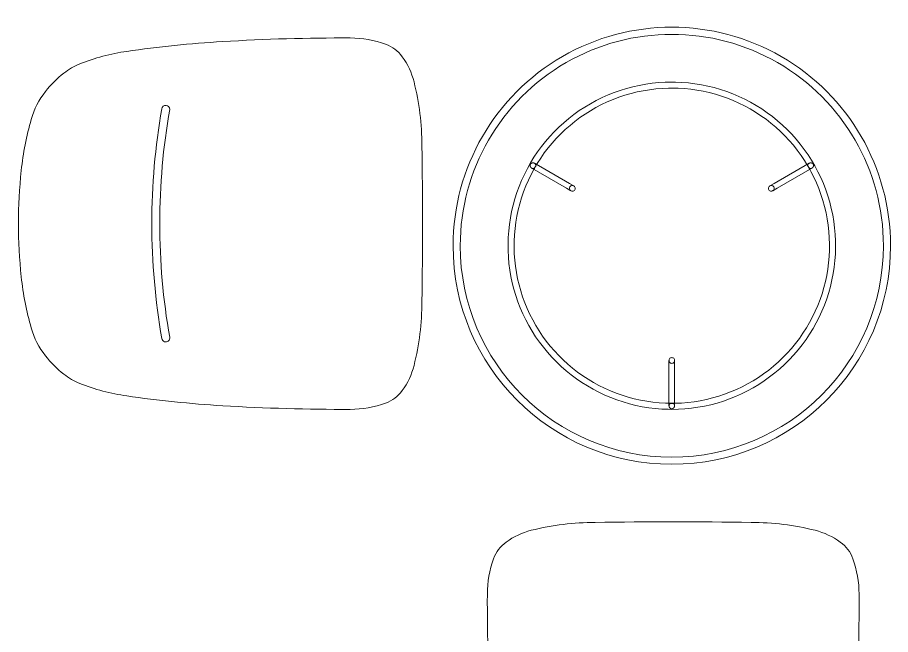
# Model space of a CAD drawing. Header units: inches. Extents: x 1808 to 2428, y 950 to 1857.
# Drawn here: x 2291.4 to 2354.2, y 1335.9 to 1380.4 of the extents above; entities that cross this region are included whole.
import ezdxf

# ---------------------------------------------------------------- set-up
doc = ezdxf.new("R2010")
doc.units = ezdxf.units.IN
doc.header["$MEASUREMENT"] = 0
doc.layers.add('I-FURN', color=30, linetype='Continuous', lineweight=9)

# ---------------------------------------------------------------- blocks, each defined once
blk = doc.blocks.new('HighTower_Breeze_CoffeeTable - HighTower_Breeze_CoffeeTable-V2-MEZZANINE  POWER _ SIGNAL')
at = {"layer": 'I-FURN'}
for p, q in [((5.59, 9.335), (4.139, 6.823)), ((4.491, 6.62), (5.941, 9.132)), ((5.537, 9.164), (5.566, 9.147)), ((5.57, 9.145), (5.614, 9.119)), ((5.618, 9.117), (5.673, 9.085)), ((5.683, 9.079), (5.737, 9.047)), ((5.742, 9.044), (5.785, 9.019)), ((5.789, 9.017), (5.824, 8.996)), ((4.139, 6.823), (3.959, 6.512)), ((4.311, 6.309), (4.491, 6.62)), ((-8.63, -0.549), (-11.531, -0.549)), ((-11.356, -0.678), (-11.355, -0.628)), ((-11.355, -0.624), (-11.354, -0.583)), ((-11.354, -0.578), (-11.354, -0.554)), ((-8.271, -0.549), (-8.63, -0.549)), ((-11.531, -0.956), (-8.63, -0.956)), ((-11.358, -0.752), (-11.356, -0.684)), ((-11.357, -0.822), (-11.358, -0.758)), ((-11.356, -0.877), (-11.357, -0.827)), ((-11.356, -0.922), (-11.356, -0.881)), ((-11.356, -0.951), (-11.356, -0.927)), ((-8.63, -0.956), (-8.271, -0.956)), ((3.959, -8.016), (4.139, -8.327)), ((4.491, -8.124), (4.311, -7.813)), ((5.941, -10.637), (4.491, -8.124)), ((4.139, -8.327), (5.59, -10.84)), ((5.561, -10.653), (5.531, -10.67)), ((5.613, -10.624), (5.57, -10.648)), ((5.673, -10.59), (5.618, -10.621)), ((5.738, -10.553), (5.683, -10.584)), ((5.786, -10.525), (5.749, -10.547)), ((5.824, -10.501), (5.79, -10.523))]:
    blk.add_line(p, q, dxfattribs=at)
at = {"layer": 'I-FURN', "flags": 128}
for points in [[(11.795, -0.752), (11.786, -0.281), (11.757, 0.19), (11.71, 0.66), (11.645, 1.127), (11.56, 1.591), (11.457, 2.051), (11.336, 2.507), (11.196, 2.958), (11.039, 3.403), (10.864, 3.841), (10.672, 4.272), (10.462, 4.694), (10.236, 5.108), (9.994, 5.513), (9.735, 5.908), (9.461, 6.292), (9.172, 6.664), (8.868, 7.025), (8.55, 7.374), (8.218, 7.709), (7.873, 8.031), (7.515, 8.339), (7.146, 8.632), (6.765, 8.91), (6.373, 9.173), (5.971, 9.42), (5.559, 9.65), (5.139, 9.864), (4.71, 10.061), (4.274, 10.241), (3.831, 10.403), (3.382, 10.548), (2.927, 10.674), (2.468, 10.782), (2.005, 10.871), (1.538, 10.942), (1.069, 10.994), (0.599, 11.028), (0.127, 11.042), (-0.344, 11.038), (-0.816, 11.015), (-1.286, 10.973), (-1.753, 10.912), (-2.218, 10.832), (-2.68, 10.734), (-3.137, 10.618), (-3.589, 10.483), (-4.034, 10.331)], [(-4.036, 10.331), (-4.476, 10.161), (-4.909, 9.973), (-5.333, 9.768), (-5.75, 9.546), (-6.157, 9.308), (-6.555, 9.054), (-6.941, 8.784), (-7.317, 8.499), (-7.681, 8.199), (-8.033, 7.884), (-8.372, 7.556), (-8.698, 7.215), (-9.009, 6.861), (-9.307, 6.494), (-9.589, 6.116), (-9.856, 5.727), (-10.107, 5.328), (-10.342, 4.919), (-10.561, 4.501), (-10.762, 4.074), (-10.947, 3.64), (-11.114, 3.199), (-11.263, 2.751), (-11.394, 2.298), (-11.507, 1.84), (-11.601, 1.378), (-11.677, 0.912), (-11.734, 0.444), (-11.773, -0.026), (-11.792, -0.498), (-11.795, -0.752)], [(-11.354, -0.554), (-11.349, -0.298), (-11.321, 0.155), (-11.276, 0.607), (-11.213, 1.057), (-11.131, 1.504), (-11.032, 1.947), (-10.915, 2.386), (-10.781, 2.82), (-10.63, 3.249), (-10.461, 3.67), (-10.276, 4.085), (-10.074, 4.492), (-9.856, 4.891), (-9.623, 5.281), (-9.374, 5.661), (-9.11, 6.03), (-8.831, 6.389), (-8.539, 6.737), (-8.232, 7.072), (-7.913, 7.395), (-7.581, 7.705), (-7.237, 8.001), (-6.881, 8.284), (-6.514, 8.552), (-6.137, 8.805), (-5.749, 9.042), (-5.353, 9.265), (-4.948, 9.471), (-4.536, 9.66), (-4.116, 9.833), (-3.689, 9.989), (-3.256, 10.128), (-2.819, 10.25), (-2.376, 10.354), (-1.93, 10.44), (-1.481, 10.508), (-1.03, 10.558), (-0.577, 10.591), (-0.123, 10.605), (0.332, 10.6), (0.785, 10.578), (1.238, 10.538), (1.688, 10.479), (2.136, 10.403), (2.58, 10.308), (3.021, 10.196), (3.456, 10.067), (3.885, 9.92)], [(3.886, 9.92), (4.31, 9.756), (4.726, 9.575), (5.136, 9.378), (5.491, 9.189)], [(5.849, 8.981), (5.929, 8.935), (6.311, 8.69), (6.684, 8.43), (7.046, 8.156), (7.396, 7.867), (7.735, 7.564), (8.062, 7.248), (8.375, 6.919), (8.675, 6.578), (8.961, 6.225), (9.233, 5.862), (9.49, 5.487), (9.732, 5.102), (9.959, 4.709), (10.169, 4.306), (10.363, 3.895), (10.541, 3.477), (10.701, 3.052), (10.845, 2.621), (10.971, 2.185), (11.08, 1.744), (11.171, 1.299), (11.244, 0.85), (11.299, 0.399), (11.336, -0.053), (11.355, -0.507), (11.358, -0.752)], [(4.239, 6.59), (4.194, 6.609), (4.145, 6.617), (4.096, 6.612), (4.049, 6.596), (4.008, 6.569), (3.973, 6.533), (3.948, 6.489), (3.934, 6.441), (3.932, 6.392), (3.941, 6.343), (3.962, 6.298), (3.992, 6.26), (4.031, 6.23)], [(4.031, 6.23), (4.077, 6.211), (4.125, 6.204), (4.174, 6.208), (4.221, 6.224), (4.263, 6.251), (4.297, 6.288), (4.322, 6.331), (4.337, 6.379), (4.339, 6.429), (4.33, 6.477), (4.309, 6.522), (4.278, 6.56), (4.239, 6.59)], [(-8.063, -0.752), (-8.069, -0.704), (-8.087, -0.658), (-8.115, -0.618), (-8.153, -0.585), (-8.197, -0.562), (-8.246, -0.551), (-8.296, -0.551), (-8.344, -0.562), (-8.389, -0.585), (-8.426, -0.618), (-8.454, -0.658), (-8.472, -0.704), (-8.478, -0.752)], [(-11.795, -0.752), (-11.786, -1.224), (-11.757, -1.695), (-11.71, -2.164), (-11.645, -2.632), (-11.56, -3.096), (-11.457, -3.556), (-11.336, -4.012), (-11.196, -4.463), (-11.039, -4.908), (-10.864, -5.346), (-10.672, -5.776), (-10.462, -6.199), (-10.236, -6.613), (-9.994, -7.018), (-9.735, -7.412), (-9.461, -7.796), (-9.172, -8.169), (-8.868, -8.53), (-8.55, -8.878), (-8.218, -9.214), (-7.873, -9.536), (-7.515, -9.843), (-7.146, -10.137), (-6.765, -10.415), (-6.373, -10.678), (-5.971, -10.925), (-5.559, -11.155), (-5.139, -11.369), (-4.71, -11.566), (-4.274, -11.746), (-3.831, -11.908), (-3.382, -12.052), (-2.927, -12.179), (-2.468, -12.286), (-2.005, -12.376), (-1.538, -12.447), (-1.069, -12.499), (-0.599, -12.532), (-0.127, -12.547), (0.344, -12.543), (0.816, -12.519), (1.286, -12.477), (1.753, -12.417), (2.218, -12.337), (2.68, -12.239), (3.137, -12.123), (3.589, -11.988), (4.034, -11.836)], [(-3.886, -11.425), (-4.31, -11.261), (-4.726, -11.08), (-5.136, -10.883), (-5.537, -10.669), (-5.929, -10.44), (-6.311, -10.195), (-6.684, -9.935), (-7.046, -9.66), (-7.396, -9.372), (-7.735, -9.069), (-8.062, -8.753), (-8.375, -8.424), (-8.675, -8.083), (-8.961, -7.73), (-9.233, -7.366), (-9.49, -6.992), (-9.732, -6.607), (-9.959, -6.213), (-10.169, -5.811), (-10.363, -5.4), (-10.541, -4.982), (-10.701, -4.557), (-10.845, -4.126), (-10.971, -3.69), (-11.08, -3.249), (-11.171, -2.804), (-11.244, -2.355), (-11.299, -1.904), (-11.336, -1.452), (-11.355, -0.998), (-11.356, -0.951)], [(-8.478, -0.752), (-8.472, -0.801), (-8.454, -0.847), (-8.426, -0.887), (-8.389, -0.92), (-8.344, -0.942), (-8.296, -0.954), (-8.246, -0.954), (-8.197, -0.942), (-8.153, -0.92), (-8.115, -0.887), (-8.087, -0.847), (-8.069, -0.801), (-8.063, -0.752)], [(4.036, -11.836), (4.476, -11.665), (4.909, -11.478), (5.333, -11.273), (5.75, -11.051), (6.157, -10.813), (6.555, -10.559), (6.941, -10.289), (7.317, -10.004), (7.681, -9.704), (8.033, -9.389), (8.372, -9.061), (8.698, -8.72), (9.009, -8.365), (9.307, -7.999), (9.589, -7.621), (9.856, -7.232), (10.107, -6.833), (10.342, -6.424), (10.561, -6.006), (10.762, -5.579), (10.947, -5.145), (11.114, -4.704), (11.263, -4.256), (11.394, -3.803), (11.507, -3.345), (11.601, -2.883), (11.677, -2.417), (11.734, -1.949), (11.773, -1.478), (11.792, -1.007), (11.795, -0.752)], [(11.358, -0.752), (11.349, -1.207), (11.321, -1.66), (11.276, -2.112), (11.213, -2.562), (11.131, -3.009), (11.032, -3.452), (10.915, -3.891), (10.781, -4.325), (10.63, -4.753), (10.461, -5.175), (10.276, -5.59), (10.074, -5.997), (9.856, -6.396), (9.623, -6.785), (9.374, -7.165), (9.11, -7.535), (8.831, -7.894), (8.539, -8.241), (8.232, -8.577), (7.913, -8.9), (7.581, -9.21), (7.237, -9.506), (6.881, -9.789), (6.514, -10.057), (6.137, -10.31), (5.849, -10.486)], [(4.031, -7.735), (3.992, -7.765), (3.962, -7.803), (3.941, -7.848), (3.932, -7.896), (3.934, -7.946), (3.948, -7.994), (3.973, -8.037), (4.008, -8.074), (4.049, -8.101), (4.096, -8.117), (4.145, -8.121), (4.194, -8.114), (4.239, -8.095)], [(4.239, -8.095), (4.278, -8.065), (4.309, -8.027), (4.33, -7.982), (4.339, -7.934), (4.337, -7.884), (4.322, -7.836), (4.297, -7.792), (4.263, -7.756), (4.221, -7.729), (4.174, -7.713), (4.125, -7.708), (4.077, -7.716), (4.031, -7.735)], [(5.505, -10.684), (5.353, -10.769), (4.948, -10.975), (4.536, -11.165), (4.116, -11.338), (3.689, -11.494), (3.256, -11.633), (2.819, -11.755), (2.376, -11.859), (1.93, -11.945), (1.481, -12.013), (1.03, -12.063), (0.577, -12.095), (0.123, -12.109), (-0.332, -12.105), (-0.785, -12.083), (-1.238, -12.042), (-1.688, -11.984), (-2.136, -11.907), (-2.58, -11.813), (-3.021, -11.701), (-3.456, -11.571), (-3.885, -11.425)]]:
    blk.add_lwpolyline(points, dxfattribs=at)
at = {"layer": 'I-FURN'}
for radius, start, end in [(15.75, 90, 270), (15.75, 90, 270), (15.236, 90, 270), (15.75, 270, 90), (15.75, 270, 90), (15.236, 270, 90)]:
    blk.add_arc((0, -0.752), radius, start, end, dxfattribs=at)
for points, knots in [([(5.879, 9.431), (5.873, 9.433), (5.862, 9.439), (5.844, 9.445), (5.829, 9.448), (5.817, 9.45), (5.808, 9.451), (5.799, 9.451), (5.787, 9.451), (5.773, 9.45), (5.758, 9.448), (5.747, 9.445), (5.738, 9.443), (5.73, 9.441), (5.718, 9.438), (5.704, 9.432), (5.69, 9.426), (5.679, 9.42), (5.671, 9.416), (5.663, 9.411), (5.652, 9.404), (5.639, 9.394), (5.625, 9.381), (5.612, 9.367), (5.6, 9.351), (5.589, 9.335), (5.58, 9.318), (5.576, 9.306), (5.574, 9.301)], [0, 0, 0, 0, 0.0277778, 0.0555556, 0.0833333, 0.0972222, 0.1111111, 0.125, 0.1388889, 0.1666667, 0.1944444, 0.2083333, 0.2222222, 0.2361111, 0.25, 0.2777778, 0.3055556, 0.3194444, 0.3333333, 0.3472222, 0.3611111, 0.3888889, 0.4166667, 0.4444444, 0.4722222, 0.5, 0.5277778, 0.5552218, 0.5552218, 0.5552218, 0.5552218]), ([(5.574, 9.3), (5.572, 9.295), (5.569, 9.283), (5.566, 9.266), (5.566, 9.252), (5.566, 9.243), (5.566, 9.239), (5.566, 9.237)], [0.5555556, 0.5555556, 0.5555556, 0.5555556, 0.5833333, 0.6111111, 0.6388889, 0.6527778, 0.6593948, 0.6593948, 0.6593948, 0.6593948]), ([(5.567, 9.231), (5.567, 9.23), (5.567, 9.226), (5.568, 9.22), (5.571, 9.21), (5.574, 9.199), (5.578, 9.189), (5.582, 9.181), (5.584, 9.176), (5.585, 9.175)], [0.6711471, 0.6711471, 0.6711471, 0.6711471, 0.6770833, 0.6875, 0.7083333, 0.7291667, 0.75, 0.7708333, 0.7777778, 0.7777778, 0.7777778, 0.7777778]), ([(5.586, 9.173), (5.587, 9.172), (5.589, 9.167), (5.594, 9.16), (5.603, 9.148), (5.612, 9.138), (5.619, 9.132), (5.62, 9.131)], [0.7822937, 0.7822937, 0.7822937, 0.7822937, 0.7916667, 0.8125, 0.8333333, 0.875, 0.8823895, 0.8823895, 0.8823895, 0.8823895]), ([(5.624, 9.127), (5.624, 9.126), (5.628, 9.123), (5.638, 9.114), (5.654, 9.101), (5.669, 9.093), (5.675, 9.089)], [0.89185719, 0.89185719, 0.89185719, 0.89185719, 0.89583333, 0.91666667, 0.95833333, 0.99082512, 0.99082512, 0.99082512, 0.99082512]), ([(5.686, 9.083), (5.689, 9.081), (5.698, 9.076), (5.713, 9.068), (5.727, 9.063), (5.737, 9.059), (5.741, 9.058), (5.743, 9.057)], [0.00915776, 0.00915776, 0.00915776, 0.00915776, 0.02777778, 0.05555556, 0.08333333, 0.09722222, 0.10741154, 0.10741154, 0.10741154, 0.10741154]), ([(5.749, 9.056), (5.75, 9.055), (5.755, 9.054), (5.764, 9.052), (5.776, 9.05), (5.788, 9.048), (5.797, 9.048), (5.801, 9.048), (5.803, 9.048)], [0.1166842, 0.1166842, 0.1166842, 0.1166842, 0.125, 0.1388889, 0.1666667, 0.1944444, 0.2083333, 0.2167207, 0.2167207, 0.2167207, 0.2167207]), ([(5.807, 9.048), (5.809, 9.048), (5.814, 9.048), (5.823, 9.049), (5.835, 9.051), (5.848, 9.055), (5.856, 9.058), (5.86, 9.059), (5.862, 9.06)], [0.2248508, 0.2248508, 0.2248508, 0.2248508, 0.2361111, 0.25, 0.2777778, 0.3055556, 0.3194444, 0.3279083, 0.3279083, 0.3279083, 0.3279083]), ([(5.868, 9.063), (5.869, 9.063), (5.873, 9.065), (5.882, 9.07), (5.894, 9.078), (5.907, 9.088), (5.915, 9.097), (5.919, 9.101)], [0.3391103, 0.3391103, 0.3391103, 0.3391103, 0.3472222, 0.3611111, 0.3888889, 0.4166667, 0.4438674, 0.4438674, 0.4438674, 0.4438674]), ([(5.919, 9.101), (5.923, 9.106), (5.931, 9.116), (5.942, 9.132), (5.95, 9.149), (5.958, 9.167), (5.963, 9.186), (5.967, 9.205), (5.969, 9.221), (5.97, 9.234), (5.97, 9.243), (5.97, 9.25), (5.97, 9.26), (5.969, 9.271), (5.967, 9.285), (5.965, 9.298), (5.962, 9.309), (5.96, 9.318), (5.957, 9.326), (5.954, 9.336), (5.947, 9.352), (5.94, 9.366), (5.933, 9.377), (5.928, 9.385), (5.918, 9.397), (5.902, 9.414), (5.887, 9.425), (5.879, 9.431)], [0.4444444, 0.4444444, 0.4444444, 0.4444444, 0.4722222, 0.5, 0.5277778, 0.5555556, 0.5833333, 0.6111111, 0.6388889, 0.6527778, 0.6666667, 0.6770833, 0.6875, 0.7083333, 0.7291667, 0.75, 0.7708333, 0.78125, 0.7916667, 0.8125, 0.8333333, 0.875, 0.8854167, 0.8958333, 0.9166667, 0.9583333, 1, 1, 1, 1]), ([(-11.758, -0.752), (-11.758, -0.746), (-11.757, -0.733), (-11.753, -0.715), (-11.748, -0.7), (-11.744, -0.689), (-11.74, -0.681), (-11.736, -0.673), (-11.73, -0.663), (-11.722, -0.651), (-11.713, -0.64), (-11.705, -0.631), (-11.699, -0.624), (-11.693, -0.618), (-11.684, -0.61), (-11.673, -0.6), (-11.66, -0.591), (-11.65, -0.585), (-11.642, -0.58), (-11.633, -0.575), (-11.622, -0.57), (-11.607, -0.563), (-11.588, -0.557), (-11.569, -0.553), (-11.55, -0.55), (-11.531, -0.549), (-11.511, -0.55), (-11.499, -0.552), (-11.493, -0.553)], [-1, -1, -1, -1, -0.9722222, -0.9444444, -0.9166667, -0.9027778, -0.8888889, -0.875, -0.8611111, -0.8333333, -0.8055556, -0.7916667, -0.7777778, -0.7638889, -0.75, -0.7222222, -0.6944444, -0.6805556, -0.6666667, -0.6527778, -0.6388889, -0.6111111, -0.5833333, -0.5555556, -0.5277778, -0.5, -0.4722222, -0.4444444, -0.4444444, -0.4444444, -0.4444444]), ([(-11.493, -0.553), (-11.487, -0.554), (-11.476, -0.557), (-11.46, -0.563), (-11.447, -0.57), (-11.439, -0.575), (-11.435, -0.577), (-11.434, -0.578)], [-0.4438674, -0.4438674, -0.4438674, -0.4438674, -0.4166667, -0.3888889, -0.3611111, -0.3472222, -0.3391103, -0.3391103, -0.3391103, -0.3391103]), ([(-11.429, -0.582), (-11.427, -0.583), (-11.424, -0.586), (-11.417, -0.592), (-11.408, -0.601), (-11.4, -0.61), (-11.395, -0.618), (-11.392, -0.622), (-11.391, -0.624)], [-0.3279083, -0.3279083, -0.3279083, -0.3279083, -0.3194444, -0.3055556, -0.2777778, -0.25, -0.2361111, -0.2248508, -0.2248508, -0.2248508, -0.2248508]), ([(-11.389, -0.627), (-11.388, -0.629), (-11.386, -0.632), (-11.382, -0.64), (-11.377, -0.651), (-11.373, -0.663), (-11.37, -0.672), (-11.369, -0.676), (-11.369, -0.678)], [-0.2167207, -0.2167207, -0.2167207, -0.2167207, -0.2083333, -0.1944444, -0.1666667, -0.1388889, -0.125, -0.1166842, -0.1166842, -0.1166842, -0.1166842]), ([(-11.493, -0.952), (-11.499, -0.953), (-11.511, -0.955), (-11.53, -0.956), (-11.55, -0.955), (-11.569, -0.952), (-11.588, -0.948), (-11.607, -0.942), (-11.621, -0.935), (-11.633, -0.93), (-11.641, -0.925), (-11.649, -0.92), (-11.66, -0.914), (-11.672, -0.905), (-11.684, -0.895), (-11.693, -0.887), (-11.699, -0.881), (-11.705, -0.874), (-11.713, -0.865), (-11.722, -0.854), (-11.73, -0.842), (-11.736, -0.832), (-11.74, -0.824), (-11.744, -0.816), (-11.748, -0.805), (-11.753, -0.79), (-11.757, -0.772), (-11.758, -0.759), (-11.758, -0.752)], [-0.5551842, -0.5551842, -0.5551842, -0.5551842, -0.5277778, -0.5, -0.4722222, -0.4444444, -0.4166667, -0.3888889, -0.3611111, -0.3472222, -0.3333333, -0.3194444, -0.3055556, -0.2777778, -0.25, -0.2361111, -0.2222222, -0.2083333, -0.1944444, -0.1666667, -0.1388889, -0.125, -0.1111111, -0.0972222, -0.0833333, -0.0555556, -0.0277778, 0, 0, 0, 0]), ([(-11.435, -0.927), (-11.436, -0.928), (-11.439, -0.93), (-11.447, -0.935), (-11.459, -0.941), (-11.476, -0.947), (-11.487, -0.95), (-11.493, -0.952)], [-0.6593948, -0.6593948, -0.6593948, -0.6593948, -0.6527778, -0.6388889, -0.6111111, -0.5833333, -0.5555556, -0.5555556, -0.5555556, -0.5555556]), ([(-11.391, -0.882), (-11.392, -0.883), (-11.395, -0.887), (-11.4, -0.894), (-11.408, -0.904), (-11.417, -0.913), (-11.424, -0.919), (-11.428, -0.922), (-11.429, -0.923)], [-0.7739229, -0.7739229, -0.7739229, -0.7739229, -0.7638889, -0.75, -0.7222222, -0.6944444, -0.6805556, -0.6711471, -0.6711471, -0.6711471, -0.6711471]), ([(-11.369, -0.827), (-11.369, -0.829), (-11.37, -0.833), (-11.373, -0.841), (-11.377, -0.853), (-11.382, -0.865), (-11.386, -0.873), (-11.388, -0.876), (-11.389, -0.878)], [-0.8823895, -0.8823895, -0.8823895, -0.8823895, -0.875, -0.8611111, -0.8333333, -0.8055556, -0.7916667, -0.7822937, -0.7822937, -0.7822937, -0.7822937]), ([(-11.367, -0.683), (-11.367, -0.685), (-11.366, -0.69), (-11.364, -0.701), (-11.362, -0.715), (-11.36, -0.733), (-11.361, -0.746), (-11.361, -0.752)], [-0.1074115, -0.1074115, -0.1074115, -0.1074115, -0.0972222, -0.0833333, -0.0555556, -0.0277778, 0, 0, 0, 0]), ([(-11.361, -0.759), (-11.36, -0.763), (-11.361, -0.773), (-11.362, -0.79), (-11.364, -0.804), (-11.366, -0.815), (-11.367, -0.82), (-11.367, -0.822)], [-0.99082512, -0.99082512, -0.99082512, -0.99082512, -0.97222222, -0.94444444, -0.91666667, -0.90277778, -0.89185719, -0.89185719, -0.89185719, -0.89185719]), ([(5.567, -10.735), (5.567, -10.734), (5.568, -10.729), (5.569, -10.72), (5.573, -10.708), (5.577, -10.696), (5.581, -10.687), (5.583, -10.683), (5.584, -10.682)], [-0.3279083, -0.3279083, -0.3279083, -0.3279083, -0.3194444, -0.3055556, -0.2777778, -0.25, -0.2361111, -0.2248508, -0.2248508, -0.2248508, -0.2248508]), ([(5.586, -10.678), (5.587, -10.676), (5.589, -10.673), (5.594, -10.665), (5.601, -10.656), (5.609, -10.646), (5.616, -10.639), (5.62, -10.635), (5.622, -10.633)], [-0.2167207, -0.2167207, -0.2167207, -0.2167207, -0.2083333, -0.1944444, -0.1666667, -0.1388889, -0.125, -0.1111111, -0.1111111, -0.1111111, -0.1111111]), ([(5.624, -10.631), (5.625, -10.63), (5.629, -10.627), (5.637, -10.62), (5.649, -10.61), (5.662, -10.601), (5.671, -10.596), (5.675, -10.594)], [-0.10741154, -0.10741154, -0.10741154, -0.10741154, -0.09722222, -0.08333333, -0.05555556, -0.02777778, -0.00915776, -0.00915776, -0.00915776, -0.00915776]), ([(5.686, -10.588), (5.689, -10.586), (5.698, -10.58), (5.713, -10.573), (5.727, -10.568), (5.737, -10.564), (5.742, -10.563), (5.744, -10.562)], [-0.99082512, -0.99082512, -0.99082512, -0.99082512, -0.97222222, -0.94444444, -0.91666667, -0.90277778, -0.89185719, -0.89185719, -0.89185719, -0.89185719]), ([(5.749, -10.561), (5.751, -10.56), (5.755, -10.559), (5.764, -10.557), (5.776, -10.555), (5.788, -10.553), (5.797, -10.553), (5.801, -10.553), (5.803, -10.553)], [-0.8823895, -0.8823895, -0.8823895, -0.8823895, -0.875, -0.8611111, -0.8333333, -0.8055556, -0.7916667, -0.7822937, -0.7822937, -0.7822937, -0.7822937]), ([(5.807, -10.553), (5.809, -10.553), (5.814, -10.553), (5.823, -10.554), (5.835, -10.556), (5.847, -10.559), (5.856, -10.563), (5.861, -10.564), (5.862, -10.565)], [-0.7739229, -0.7739229, -0.7739229, -0.7739229, -0.7638889, -0.75, -0.7222222, -0.6944444, -0.6805556, -0.6711471, -0.6711471, -0.6711471, -0.6711471]), ([(5.868, -10.568), (5.87, -10.568), (5.873, -10.57), (5.881, -10.575), (5.893, -10.582), (5.907, -10.593), (5.915, -10.601), (5.919, -10.606)], [-0.6593948, -0.6593948, -0.6593948, -0.6593948, -0.6527778, -0.6388889, -0.6111111, -0.5833333, -0.5555556, -0.5555556, -0.5555556, -0.5555556]), ([(5.919, -10.606), (5.923, -10.611), (5.931, -10.62), (5.941, -10.636), (5.95, -10.654), (5.958, -10.672), (5.963, -10.69), (5.967, -10.709), (5.969, -10.725), (5.97, -10.738), (5.97, -10.748), (5.97, -10.757), (5.97, -10.769), (5.968, -10.785), (5.966, -10.8), (5.963, -10.811), (5.961, -10.82), (5.958, -10.828), (5.954, -10.839), (5.949, -10.853), (5.943, -10.866), (5.937, -10.876), (5.932, -10.883), (5.927, -10.891), (5.919, -10.9), (5.909, -10.912), (5.895, -10.924), (5.885, -10.932), (5.879, -10.935)], [-0.5551842, -0.5551842, -0.5551842, -0.5551842, -0.5277778, -0.5, -0.4722222, -0.4444444, -0.4166667, -0.3888889, -0.3611111, -0.3472222, -0.3333333, -0.3194444, -0.3055556, -0.2777778, -0.25, -0.2361111, -0.2222222, -0.2083333, -0.1944444, -0.1666667, -0.1388889, -0.125, -0.1111111, -0.0972222, -0.0833333, -0.0555556, -0.0277778, 0, 0, 0, 0]), ([(5.574, -10.805), (5.572, -10.8), (5.569, -10.788), (5.566, -10.771), (5.566, -10.757), (5.566, -10.747), (5.566, -10.743), (5.566, -10.742)], [-0.4438674, -0.4438674, -0.4438674, -0.4438674, -0.4166667, -0.3888889, -0.3611111, -0.3472222, -0.3391103, -0.3391103, -0.3391103, -0.3391103]), ([(5.879, -10.935), (5.873, -10.938), (5.862, -10.943), (5.844, -10.949), (5.829, -10.953), (5.817, -10.954), (5.808, -10.955), (5.799, -10.956), (5.788, -10.956), (5.773, -10.955), (5.759, -10.953), (5.748, -10.95), (5.739, -10.948), (5.73, -10.946), (5.719, -10.943), (5.705, -10.937), (5.691, -10.931), (5.68, -10.925), (5.671, -10.921), (5.663, -10.916), (5.653, -10.909), (5.64, -10.899), (5.625, -10.886), (5.612, -10.872), (5.6, -10.856), (5.589, -10.84), (5.58, -10.823), (5.576, -10.811), (5.574, -10.806)], [-1, -1, -1, -1, -0.9722222, -0.9444444, -0.9166667, -0.9027778, -0.8888889, -0.875, -0.8611111, -0.8333333, -0.8055556, -0.7916667, -0.7777778, -0.7638889, -0.75, -0.7222222, -0.6944444, -0.6805556, -0.6666667, -0.6527778, -0.6388889, -0.6111111, -0.5833333, -0.5555556, -0.5277778, -0.5, -0.4722222, -0.4444444, -0.4444444, -0.4444444, -0.4444444])]:
    blk.add_open_spline(points, degree=3, knots=knots, dxfattribs=at)
blk = doc.blocks.new('Seating-Lounge_Chair-Teknion-ARBT_ARBU_ARBW_Beso-2015 - 4 Star Swivel-7847428-MEZZANINE  POWER _ SIGNAL')
at = {"layer": 'I-FURN'}
for centre, radius, start, end in [((-1.451, -7.597), 22.228, 96.1611, 105.8389), ((0, -21.042), 35.751, 83.8389, 96.1611), ((1.451, -7.597), 22.228, 74.1611, 83.8389), ((-5.932, 8.196), 5.812, 105.8389, 128.1611), ((5.932, 8.196), 5.812, 51.8389, 74.1611), ((-4.644, 6.557), 7.896, 128.1611, 141.8389), ((4.644, 6.557), 7.896, 38.1611, 51.8389), ((-7.199, 8.565), 4.647, 141.8389, 158.1611), ((7.199, 8.565), 4.647, 21.8389, 38.1611), ((2.129, 4.826), 14.696, 158.1611, 171.8389), ((-2.129, 4.826), 14.696, 8.1611, 21.8389), ((71.67, -5.146), 84.949, 171.8389, 176.5267), ((-71.67, -5.146), 84.949, 3.4733, 8.1611), ((0, -42.916), 48.018, 80.07185, 99.93884), ((0.013, -42.925), 47.456, 80.01742, 99.95256), ((-8.239, 4.099), 0.286, 99.93884, 279.95256), ((8.239, 4.099), 0.286, 270.02024, 82.05381), ((130.051, -8.69), 143.437, 176.5267, 180.19774), ((-130.051, -8.69), 143.437, 359.80226, 3.4733), ((-5.781, -9.159), 7.604, 180.19774, 199.80226), ((5.781, -9.159), 7.604, 340.19774, 359.80226), ((-10.549, -10.875), 2.537, 199.80226, 234.19774), ((10.549, -10.875), 2.537, 305.80226, 340.19774), ((-8.911, -8.605), 5.336, 234.19774, 255.80226), ((8.911, -8.605), 5.336, 284.19774, 305.80226), ((-5.678, 4.173), 18.517, 255.80226, 270.19774), ((5.678, 4.173), 18.517, 269.80226, 284.19774), ((0, 284.166), 298.563, 268.92248, 271.07752)]:
    blk.add_arc(centre, radius, start, end, dxfattribs=at)

msp = doc.modelspace()

# ---------------------------------------------------------------- block references
at = {"layer": 'I-FURN'}
for name, p, rotation in [('HighTower_Breeze_CoffeeTable - HighTower_Breeze_CoffeeTable-V2-MEZZANINE  POWER _ SIGNAL', (2337.741, 1363.953), 89.99999999999997), ('Seating-Lounge_Chair-Teknion-ARBT_ARBU_ARBW_Beso-2015 - 4 Star Swivel-7847428-MEZZANINE  POWER _ SIGNAL', (2306.151, 1365.544), 89.99999999999991), ('Seating-Lounge_Chair-Teknion-ARBT_ARBU_ARBW_Beso-2015 - 4 Star Swivel-7847428-MEZZANINE  POWER _ SIGNAL', (2338.594, 1329.662), 180)]:
    msp.add_blockref(name, p, dxfattribs=dict(at, rotation=rotation))

doc.saveas('drawing.dxf')
